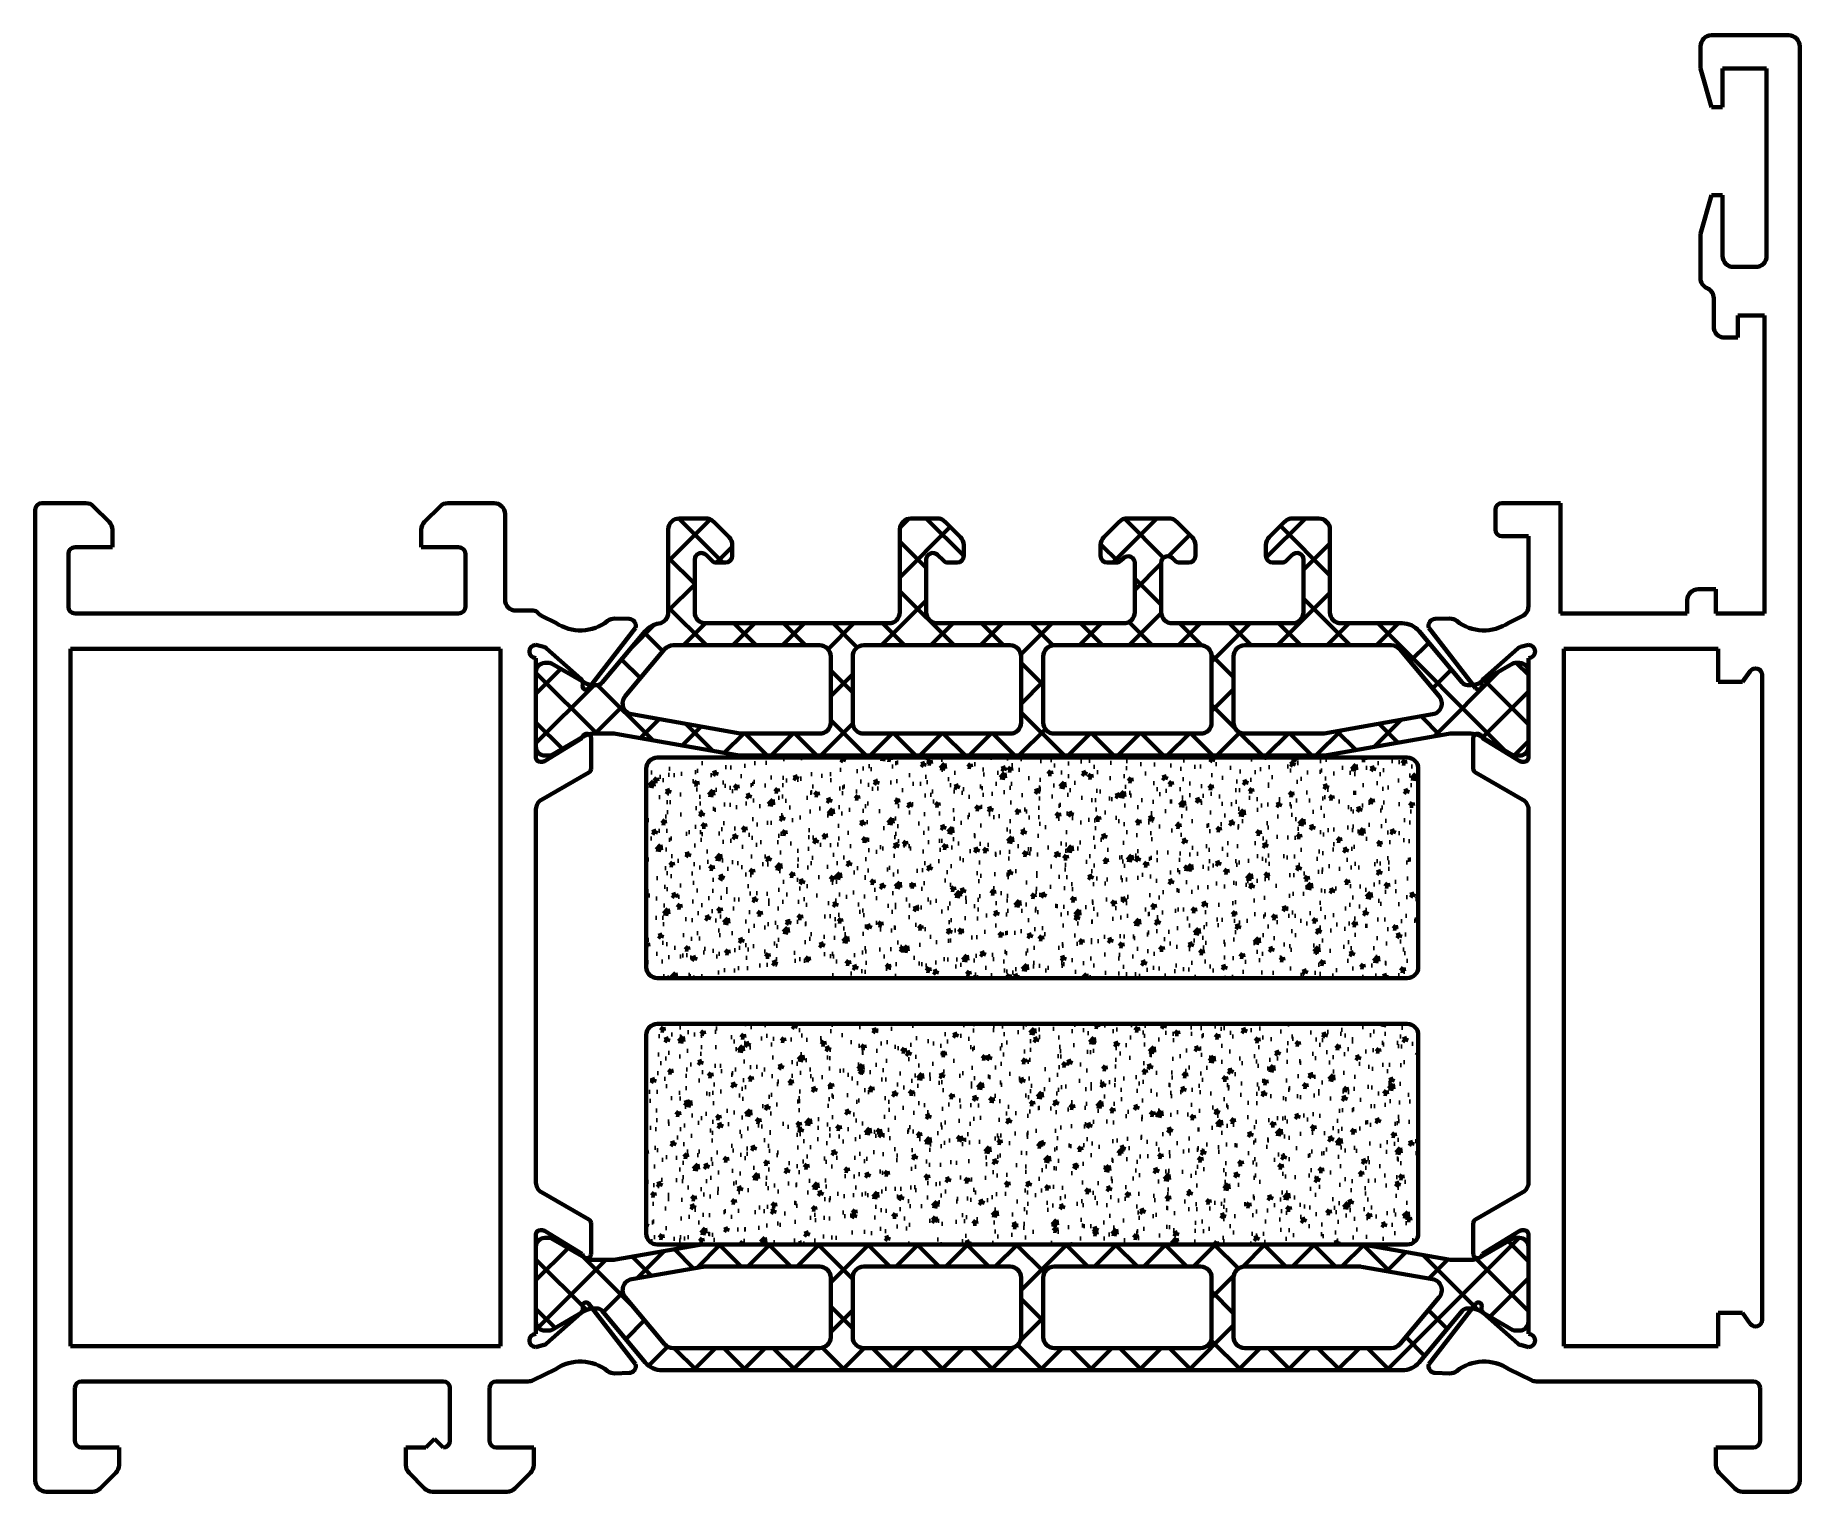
# Model space of a CAD drawing. Header units: millimetres. Extents: x 9.4 to 89.4, y 76.1 to 142.1.
import ezdxf

# ---------------------------------------------------------------- set-up
doc = ezdxf.new("R2010")
doc.units = ezdxf.units.MM
pattern_1 = [(50, (-378.5921, 157.8652), (1.8218467, -0.159391), [0.1905, -2.0955]), (355, (-378.5921, 157.8652), (-0.352434, 1.9105685), [0.1524, -1.676406]), (100.45144, (-378.4403, 157.852), (1.4694125, 1.7511775), [0.1619, -1.7809024]), (46.1842, (-378.5921, 158.3732), (2.71079, -0.420423), [0.28575, -3.14325]), (96.63556, (-378.3662, 158.3382), (2.374041, 2.474261), [0.24285, -2.671356]), (351.18415, (-378.5921, 158.3732), (2.374041, 2.474261), [0.2286, -2.514597]), (21, (-378.3381, 158.2462), (1.516144, -1.022652), [0.1905, -2.0955]), (326, (-378.3381, 158.2462), (0.61802, 1.84188), [0.1524, -1.6764]), (71.45144, (-378.2118, 158.161), (2.134164, 0.819228), [0.1619, -1.7808994]), (37.5, (-378.59214, 157.8652), (0.030886, 0.8455504), [0, -1.65608, 0, -1.7018, 0, -1.68275]), (7.5, (-378.5921, 157.8652), (0.6681966, 1.0018057), [0, -0.97028, 0, -1.61798, 0, -0.64135]), (327.5, (-379.15856, 157.8652), (1.355906, -0.0572874), [0, -0.635, 0, -1.9812, 0, -2.6289]), (317.5, (-379.4126, 157.8652), (1.4812918, 0.254265), [0, -0.8255, 0, -1.31572, 0, -1.8669])]

msp = doc.modelspace()

# ---------------------------------------------------------------- hatches: boundary and pattern name
at = {"lineweight": 100}
h = msp.add_hatch(dxfattribs=at)
h.set_pattern_fill('ANSI37', color=8, scale=0.5, style=0)
h.set_pattern_definition([(45, (-193.0827, 50.9995), (-1.122532, 1.122532), []), (135, (-193.0827, 50.9995), (-1.122532, -1.122532), [])])
h.paths.add_polyline_path([(35.073, 112.769, -0.223481), (34.842, 112.66), (34.679, 112.66, -0.131829), (34.279, 112.768), (32.778, 113.636, 0.240571), (32.596, 113.641, 0.50902), (32.073, 113.26), (32.073, 109.86, 0.50902), (32.596, 109.48, 0.253199), (32.786, 109.49), (34.279, 110.353, -0.131829), (34.679, 110.46), (35.621, 110.46), (41.12, 109.491, 0.043661), (41.467, 109.46), (67.678, 109.46, 0.043661), (68.025, 109.491), (73.524, 110.46), (74.466, 110.46, -0.131829), (74.867, 110.353), (76.368, 109.485, 0.240571), (76.55, 109.48, 0.50902), (77.073, 109.86), (77.073, 113.26, 0.50902), (76.55, 113.641, 0.253199), (76.36, 113.631), (74.867, 112.768, -0.131829), (74.466, 112.66), (74.303, 112.66, -0.21991), (74.075, 112.766), (72.114, 115.103, 0.221695), (71.348, 115.46), (68.573, 115.46, -0.414214), (68.073, 115.96), (68.073, 119.71, 0.414214), (67.573, 120.21), (66.38, 120.21, 0.198912), (66.026, 120.064), (65.319, 119.357, 0.198912), (65.173, 119.003), (65.173, 118.51, 0.414214), (65.473, 118.21), (65.887, 118.21, 0.198912), (66.099, 118.298), (66.361, 118.56, -0.668179), (66.873, 118.348), (66.873, 115.96, -0.414214), (66.373, 115.46), (60.923, 115.46, -0.414214), (60.423, 115.96), (60.423, 118.198, -0.668179), (60.935, 118.41), (61.046, 118.298, 0.198912), (61.258, 118.21), (61.673, 118.21, 0.414214), (61.973, 118.51), (61.973, 119.003, 0.198912), (61.826, 119.357), (61.119, 120.064, 0.198912), (60.766, 120.21), (58.88, 120.21, 0.198912), (58.526, 120.064), (57.819, 119.357, 0.198912), (57.673, 119.003), (57.673, 118.51, 0.414214), (57.973, 118.21), (58.387, 118.21, 0.277739), (58.664, 118.349, -0.765441), (59.223, 118.198), (59.223, 115.96, -0.414214), (58.723, 115.46), (50.273, 115.46, -0.414214), (49.773, 115.96), (49.773, 118.348, -0.668179), (50.285, 118.56), (50.546, 118.298, 0.198912), (50.758, 118.21), (51.173, 118.21, 0.414214), (51.473, 118.51), (51.473, 119.003, 0.198912), (51.326, 119.357), (50.619, 120.064, 0.198912), (50.266, 120.21), (49.073, 120.21, 0.414214), (48.573, 119.71), (48.573, 115.96, -0.414214), (48.073, 115.46), (39.773, 115.46, -0.414214), (39.273, 115.96), (39.273, 118.348, -0.668179), (39.785, 118.56), (40.046, 118.298, 0.198912), (40.258, 118.21), (40.673, 118.21, 0.414214), (40.973, 118.51), (40.973, 119.003, 0.198912), (40.826, 119.357), (40.119, 120.064, 0.198912), (39.766, 120.21), (38.573, 120.21, 0.414214), (38.073, 119.71), (38.073, 115.943, -0.370782), (37.648, 115.449, 0.182522), (37.032, 115.103)])
h.paths.add_polyline_path([(37.909, 114.282, -0.221695), (38.292, 114.46), (44.938, 114.46, -0.414214), (45.438, 113.96), (45.438, 110.96, -0.414214), (44.938, 110.46), (41.38, 110.46), (36.416, 111.336, -0.57735), (36.12, 112.149)], flags=16)
h.paths.add_polyline_path([(46.438, 113.96, -0.414214), (46.938, 114.46), (53.573, 114.46, -0.414214), (54.073, 113.96), (54.073, 110.96, -0.414214), (53.573, 110.46), (46.938, 110.46, -0.414214), (46.438, 110.96)], flags=16)
h.paths.add_polyline_path([(55.073, 113.96, -0.414214), (55.573, 114.46), (62.207, 114.46, -0.414214), (62.707, 113.96), (62.707, 110.96, -0.414214), (62.207, 110.46), (55.573, 110.46, -0.414214), (55.073, 110.96)], flags=16)
h.paths.add_polyline_path([(63.707, 113.96, -0.414214), (64.207, 114.46), (70.854, 114.46, -0.221695), (71.237, 114.282), (73.026, 112.149, -0.57735), (72.73, 111.336), (67.765, 110.46), (64.207, 110.46, -0.414214), (63.707, 110.96)], flags=16)
h = msp.add_hatch(dxfattribs=at)
h.set_pattern_fill('AR-CONC', color=8, scale=0.01, style=0)
h.set_pattern_definition(pattern_1)
edge = h.paths.add_edge_path()
edge.add_line((37.076, 99.875), (37.076, 108.875))
edge.add_arc((37.576, 108.875), 0.5, 90, 180, ccw=False)
edge.add_line((37.576, 109.375), (71.576, 109.375))
edge.add_arc((71.576, 108.875), 0.5, 0, 90, ccw=False)
edge.add_line((72.076, 108.875), (72.076, 99.875))
edge.add_arc((71.576, 99.875), 0.5, -90, 0, ccw=False)
edge.add_line((71.576, 99.375), (37.576, 99.375))
edge.add_arc((37.576, 99.875), 0.5, 180, 270, ccw=False)
h = msp.add_hatch(dxfattribs=at)
h.set_pattern_fill('AR-CONC', color=8, scale=0.01, style=0)
h.set_pattern_definition(pattern_1)
edge = h.paths.add_edge_path()
edge.add_line((37.076, 96.804), (37.076, 87.804))
edge.add_arc((37.576, 87.804), 0.5, 180, 270)
edge.add_line((37.576, 87.304), (71.576, 87.304))
edge.add_arc((71.576, 87.804), 0.5, 270, 360)
edge.add_line((72.076, 87.804), (72.076, 96.804))
edge.add_arc((71.576, 96.804), 0.5, 0, 90)
edge.add_line((71.576, 97.304), (37.576, 97.304))
edge.add_arc((37.576, 96.804), 0.5, 90, 180)
h = msp.add_hatch(dxfattribs=at)
h.set_pattern_fill('ANSI37', color=8, scale=0.5, style=0)
h.set_pattern_definition([(45, (-193.0827, 33.3995), (-1.122532, 1.122532), []), (135, (-193.0827, 33.3995), (-1.122532, -1.122532), [])])
edge = h.paths.add_edge_path(flags=16)
edge.add_line((64.207, 82.607), (70.854, 82.607))
edge.add_arc((70.854, 83.107), 0.5, 270, 320)
edge.add_line((71.237, 82.785), (73.026, 84.917))
edge.add_arc((72.643, 85.239), 0.5, 320, 440)
edge.add_line((72.73, 85.731), (69.51, 86.299))
edge.add_arc((69.423, 85.807), 0.5, 80, 90)
edge.add_line((69.423, 86.307), (64.207, 86.307))
edge.add_arc((64.207, 85.807), 0.5, 90, 180)
edge.add_line((63.707, 85.807), (63.707, 83.107))
edge.add_arc((64.207, 83.107), 0.5, 180, 270)
edge = h.paths.add_edge_path(flags=16)
edge.add_line((62.207, 86.307), (55.573, 86.307))
edge.add_arc((55.573, 85.807), 0.5, 90, 180)
edge.add_line((55.073, 85.807), (55.073, 83.107))
edge.add_arc((55.573, 83.107), 0.5, 180, 270)
edge.add_line((55.573, 82.607), (62.207, 82.607))
edge.add_arc((62.207, 83.107), 0.5, 270, 360)
edge.add_line((62.707, 83.107), (62.707, 85.807))
edge.add_arc((62.207, 85.807), 0.5, 360, 450)
edge = h.paths.add_edge_path(flags=16)
edge.add_line((53.573, 86.307), (46.938, 86.307))
edge.add_arc((46.938, 85.807), 0.5, 90, 180)
edge.add_line((46.438, 85.807), (46.438, 83.107))
edge.add_arc((46.938, 83.107), 0.5, 180, 270)
edge.add_line((46.938, 82.607), (53.573, 82.607))
edge.add_arc((53.573, 83.107), 0.5, 270, 360)
edge.add_line((54.073, 83.107), (54.073, 85.807))
edge.add_arc((53.573, 85.807), 0.5, 360, 450)
edge = h.paths.add_edge_path()
edge.add_line((54.573, 87.307), (39.766, 87.307))
edge.add_arc((39.766, 85.307), 2, 90, 100)
edge.add_line((39.419, 87.276), (35.69, 86.619))
edge.add_arc((35.551, 87.407), 0.8, 270, 280, ccw=False)
edge.add_line((35.551, 86.607), (34.679, 86.607))
edge.add_arc((34.679, 87.407), 0.8, 239.96029, 270, ccw=False)
edge.add_line((34.279, 86.714), (32.778, 87.582))
edge.add_arc((32.682, 87.407), 0.2, 61.32424, 90)
edge.add_line((32.682, 87.607), (32.473, 87.607))
edge.add_arc((32.473, 87.207), 0.4, 90, 180)
edge.add_line((32.073, 87.207), (32.073, 83.807))
edge.add_arc((32.473, 83.807), 0.4, 180, 270)
edge.add_line((32.473, 83.407), (32.682, 83.407))
edge.add_arc((32.682, 83.607), 0.2, 270, 298.67576)
edge.add_line((32.778, 83.431), (34.279, 84.299))
edge.add_arc((34.679, 83.607), 0.8, 90, 120.03971, ccw=False)
edge.add_line((34.679, 84.407), (34.842, 84.407))
edge.add_arc((34.842, 84.107), 0.3, 39.61, 90, ccw=False)
edge.add_line((35.073, 84.298), (37.032, 81.964))
edge.add_arc((37.798, 82.607), 1, 220, 270)
edge.add_line((37.798, 81.607), (54.573, 81.607))
edge.add_line((54.573, 81.607), (71.348, 81.607))
edge.add_arc((71.348, 82.607), 1, 270, 320)
edge.add_line((72.114, 81.964), (74.072, 84.298))
edge.add_arc((74.303, 84.107), 0.3, 90, 140.39, ccw=False)
edge.add_line((74.303, 84.407), (74.466, 84.407))
edge.add_arc((74.466, 83.607), 0.8, 59.96029, 90, ccw=False)
edge.add_line((74.867, 84.299), (76.368, 83.431))
edge.add_arc((76.464, 83.607), 0.2, 241.32424, 270)
edge.add_line((76.464, 83.407), (76.673, 83.407))
edge.add_arc((76.673, 83.807), 0.4, 270, 360)
edge.add_line((77.073, 83.807), (77.073, 87.207))
edge.add_arc((76.673, 87.207), 0.4, 360, 450)
edge.add_line((76.673, 87.607), (76.464, 87.607))
edge.add_arc((76.464, 87.407), 0.2, 90, 118.67576)
edge.add_line((76.368, 87.582), (74.867, 86.714))
edge.add_arc((74.466, 87.407), 0.8, 270, 300.03971, ccw=False)
edge.add_line((74.466, 86.607), (73.594, 86.607))
edge.add_arc((73.594, 87.407), 0.8, 260, 270, ccw=False)
edge.add_line((73.455, 86.619), (69.727, 87.276))
edge.add_arc((69.379, 85.307), 2, 80, 90)
edge.add_line((69.379, 87.307), (54.573, 87.307))
edge = h.paths.add_edge_path(flags=16)
edge.add_line((44.938, 86.307), (39.722, 86.307))
edge.add_arc((39.722, 85.807), 0.5, 90, 100)
edge.add_line((39.636, 86.299), (36.416, 85.731))
edge.add_arc((36.503, 85.239), 0.5, 100, 220)
edge.add_line((36.12, 84.917), (37.909, 82.785))
edge.add_arc((38.292, 83.107), 0.5, 220, 270)
edge.add_line((38.292, 82.607), (44.938, 82.607))
edge.add_arc((44.938, 83.107), 0.5, 270, 360)
edge.add_line((45.438, 83.107), (45.438, 85.807))
edge.add_arc((44.938, 85.807), 0.5, 0, 90)

# ---------------------------------------------------------------- linework, layer by layer
at = {"color": 7, "lineweight": 100}
for p, q in [((84.873, 141.605), (84.873, 140.605)), ((88.873, 142.105), (85.373, 142.105)), ((89.373, 76.604), (89.373, 141.605)), ((84.873, 140.605), (85.373, 138.855)), ((85.873, 138.855), (85.873, 140.605)), ((85.873, 140.605), (87.873, 140.605)), ((87.873, 140.605), (87.873, 132.105)), ((85.373, 138.855), (85.873, 138.855)), ((85.373, 134.855), (84.873, 133.105)), ((85.873, 134.855), (85.373, 134.855)), ((85.873, 132.105), (85.873, 134.855)), ((84.873, 133.105), (84.873, 131.105)), ((87.373, 131.605), (86.373, 131.605)), ((85.473, 130.189), (85.473, 128.904)), ((86.573, 128.404), (86.573, 129.404)), ((86.573, 129.404), (87.773, 129.404)), ((87.773, 129.404), (87.773, 115.904)), ((85.973, 128.404), (86.573, 128.404)), ((78.523, 120.905), (75.873, 120.905)), ((78.523, 115.904), (78.523, 120.905)), ((75.573, 120.605), (75.573, 119.705)), ((75.873, 119.405), (77.073, 119.405)), ((77.073, 119.405), (77.073, 116.23)), ((85.573, 117.004), (84.773, 117.004)), ((85.573, 115.904), (85.573, 117.004)), ((84.273, 116.504), (84.273, 115.904)), ((72.561, 115.26), (74.679, 112.523)), ((72.842, 115.654), (72.839, 115.654)), ((73.499, 115.672), (72.842, 115.654)), ((76.793, 115.781), (76.177, 115.479)), ((84.273, 115.904), (78.523, 115.904)), ((87.773, 115.904), (85.573, 115.904)), ((76.71, 114.385), (77.073, 114.482)), ((75.041, 112.948), (76.589, 114.32)), ((77.073, 113.882), (77.073, 109.382)), ((74.573, 110.255), (74.573, 108.871)), ((76.649, 109.226), (74.973, 110.248)), ((76.873, 109.182), (76.805, 109.182)), ((74.678, 108.695), (74.678, 108.694)), ((74.678, 108.694), (76.822, 107.465)), ((77.073, 107.031), (77.073, 90.108)), ((76.822, 89.674), (74.678, 88.444)), ((74.573, 88.268), (74.573, 86.884)), ((74.678, 88.444), (74.678, 88.444)), ((74.973, 86.89), (76.649, 87.913)), ((76.805, 87.957), (76.873, 87.957)), ((77.073, 87.757), (77.073, 83.257)), ((74.688, 84.627), (72.561, 81.879)), ((76.587, 82.82), (75.041, 84.189)), ((77.073, 82.657), (76.708, 82.755)), ((76.177, 81.659), (77.206, 81.155)), ((72.839, 81.485), (72.842, 81.485)), ((72.842, 81.485), (73.499, 81.466)), ((77.426, 81.104), (87.273, 81.104)), ((87.573, 80.804), (87.573, 78.404)), ((87.273, 78.104), (85.573, 78.104)), ((85.573, 78.104), (85.573, 77.311)), ((85.719, 76.957), (86.426, 76.25)), ((86.78, 76.104), (88.873, 76.104))]:
    msp.add_line(p, q, dxfattribs=at)
at = {"lineweight": 100}
for p, q in [((9.673, 120.904), (11.666, 120.904)), ((28.08, 120.904), (30.173, 120.904)), ((9.373, 76.604), (9.373, 120.604)), ((12.019, 120.757), (12.726, 120.05)), ((27.019, 120.05), (27.726, 120.757)), ((30.673, 120.404), (30.673, 116.534)), ((12.873, 119.697), (12.873, 118.904)), ((26.873, 118.904), (26.873, 119.697)), ((10.873, 118.604), (10.873, 116.204)), ((12.873, 118.904), (11.173, 118.904)), ((28.573, 118.904), (26.873, 118.904)), ((28.873, 116.204), (28.873, 118.604)), ((31.173, 116.034), (31.945, 116.034)), ((11.173, 115.904), (28.573, 115.904)), ((32.353, 115.781), (32.968, 115.479)), ((36.585, 115.259), (34.466, 112.522)), ((35.647, 115.672), (36.303, 115.653)), ((36.303, 115.653), (36.306, 115.653)), ((32.435, 114.384), (32.073, 114.482)), ((10.973, 82.704), (10.973, 114.304)), ((10.973, 114.304), (30.473, 114.304)), ((30.473, 114.304), (30.473, 82.704)), ((32.073, 113.882), (32.073, 109.382)), ((34.104, 112.947), (32.556, 114.319)), ((85.673, 114.305), (78.673, 114.305)), ((78.673, 114.305), (78.673, 82.704)), ((85.673, 112.805), (85.673, 114.305)), ((86.773, 112.805), (85.673, 112.805)), ((87.131, 113.293), (86.773, 112.805)), ((87.673, 83.893), (87.673, 113.116)), ((32.497, 109.225), (34.173, 110.248)), ((34.573, 110.254), (34.573, 108.87)), ((32.273, 109.182), (32.341, 109.182)), ((34.467, 108.694), (32.324, 107.464)), ((34.468, 108.694), (34.467, 108.694)), ((32.073, 107.03), (32.073, 90.107)), ((32.324, 89.674), (34.467, 88.444)), ((34.467, 88.444), (34.468, 88.443)), ((34.573, 88.267), (34.573, 86.884)), ((32.073, 87.756), (32.073, 83.256)), ((32.341, 87.956), (32.273, 87.956)), ((34.173, 86.89), (32.497, 87.912)), ((32.558, 82.819), (34.104, 84.189)), ((34.457, 84.627), (36.585, 81.878)), ((85.673, 82.704), (85.673, 84.204)), ((85.673, 84.204), (86.773, 84.204)), ((86.773, 84.204), (87.131, 83.715)), ((30.473, 82.704), (10.973, 82.704)), ((32.073, 82.656), (32.437, 82.754)), ((78.673, 82.704), (85.673, 82.704)), ((32.968, 81.659), (31.941, 81.155)), ((11.173, 80.804), (11.173, 78.404)), ((27.873, 81.104), (11.473, 81.104)), ((28.173, 78.404), (28.173, 80.804)), ((29.973, 80.804), (29.973, 78.404)), ((31.721, 81.104), (30.273, 81.104)), ((36.303, 81.484), (35.647, 81.466)), ((36.306, 81.484), (36.303, 81.484)), ((27.073, 78.104), (27.473, 78.504)), ((27.473, 78.504), (27.873, 78.104)), ((11.473, 78.104), (13.173, 78.104)), ((13.173, 78.104), (13.173, 77.311)), ((26.173, 77.311), (26.173, 78.104)), ((26.173, 78.104), (27.073, 78.104)), ((30.273, 78.104), (31.973, 78.104)), ((31.973, 78.104), (31.973, 77.311)), ((13.026, 76.957), (12.319, 76.25)), ((27.026, 76.25), (26.319, 76.957)), ((31.826, 76.957), (31.119, 76.25)), ((11.966, 76.104), (9.873, 76.104)), ((30.766, 76.104), (27.38, 76.104))]:
    msp.add_line(p, q, dxfattribs=at)
at = {"color": 8, "lineweight": 100}
for p, q in [((39.766, 120.21), (38.573, 120.21)), ((40.826, 119.357), (40.119, 120.064)), ((50.266, 120.21), (49.073, 120.21)), ((51.326, 119.357), (50.619, 120.064)), ((58.526, 120.064), (57.819, 119.357)), ((60.766, 120.21), (58.88, 120.21)), ((61.826, 119.357), (61.119, 120.064)), ((66.026, 120.064), (65.319, 119.357)), ((67.573, 120.21), (66.38, 120.21)), ((38.073, 119.71), (38.073, 115.943)), ((48.573, 119.71), (48.573, 115.96)), ((68.073, 115.96), (68.073, 119.71)), ((39.785, 118.56), (40.046, 118.298)), ((40.973, 118.51), (40.973, 119.003)), ((50.285, 118.56), (50.546, 118.298)), ((51.473, 118.51), (51.473, 119.003)), ((57.673, 119.003), (57.673, 118.51)), ((58.599, 118.298), (58.711, 118.41)), ((60.935, 118.41), (61.046, 118.298)), ((61.973, 118.51), (61.973, 119.003)), ((65.173, 119.003), (65.173, 118.51)), ((66.099, 118.298), (66.361, 118.56)), ((39.273, 115.96), (39.273, 118.348)), ((40.258, 118.21), (40.673, 118.21)), ((49.773, 115.96), (49.773, 118.348)), ((50.758, 118.21), (51.173, 118.21)), ((57.973, 118.21), (58.387, 118.21)), ((59.223, 118.198), (59.223, 115.96)), ((60.423, 115.96), (60.423, 118.198)), ((61.258, 118.21), (61.673, 118.21)), ((65.473, 118.21), (65.887, 118.21)), ((66.873, 118.348), (66.873, 115.96)), ((48.073, 115.46), (39.773, 115.46)), ((58.723, 115.46), (50.273, 115.46)), ((66.373, 115.46), (60.923, 115.46)), ((71.348, 115.46), (68.573, 115.46)), ((37.032, 115.103), (35.073, 112.769)), ((44.938, 114.46), (38.292, 114.46)), ((46.938, 114.46), (53.573, 114.46)), ((62.207, 114.46), (55.573, 114.46)), ((64.207, 114.46), (70.854, 114.46)), ((74.072, 112.769), (72.114, 115.103)), ((32.682, 113.66), (32.473, 113.66)), ((34.279, 112.768), (32.778, 113.636)), ((37.909, 114.282), (36.12, 112.149)), ((45.438, 110.96), (45.438, 113.96)), ((46.438, 110.96), (46.438, 113.96)), ((54.073, 113.96), (54.073, 110.96)), ((55.073, 113.96), (55.073, 110.96)), ((62.707, 110.96), (62.707, 113.96)), ((63.707, 110.96), (63.707, 113.96)), ((71.237, 114.282), (73.026, 112.149)), ((76.368, 113.636), (74.867, 112.768)), ((76.673, 113.66), (76.464, 113.66)), ((32.073, 113.26), (32.073, 109.86)), ((77.073, 109.86), (77.073, 113.26)), ((34.842, 112.66), (34.679, 112.66)), ((74.466, 112.66), (74.303, 112.66)), ((36.416, 111.336), (41.337, 110.468)), ((72.73, 111.336), (67.808, 110.468)), ((34.679, 110.46), (35.551, 110.46)), ((35.69, 110.448), (41.12, 109.491)), ((41.424, 110.46), (44.938, 110.46)), ((53.573, 110.46), (46.938, 110.46)), ((55.573, 110.46), (62.207, 110.46)), ((67.722, 110.46), (64.207, 110.46)), ((68.025, 109.491), (73.455, 110.448)), ((73.594, 110.46), (74.466, 110.46)), ((32.778, 109.485), (34.279, 110.353)), ((74.867, 110.353), (76.368, 109.485)), ((32.473, 109.46), (32.682, 109.46)), ((37.076, 99.875), (37.076, 108.875)), ((37.576, 109.375), (71.576, 109.375)), ((41.467, 109.46), (67.678, 109.46)), ((72.076, 108.875), (72.076, 99.875)), ((76.464, 109.46), (76.673, 109.46)), ((71.576, 99.375), (37.576, 99.375)), ((37.076, 96.804), (37.076, 87.804)), ((71.576, 97.304), (37.576, 97.304)), ((72.076, 87.804), (72.076, 96.804)), ((32.073, 87.207), (32.073, 83.807)), ((32.682, 87.607), (32.473, 87.607)), ((34.279, 86.714), (32.778, 87.582)), ((39.419, 87.276), (35.69, 86.619)), ((37.576, 87.304), (71.576, 87.304)), ((54.573, 87.307), (39.766, 87.307)), ((69.379, 87.307), (54.573, 87.307)), ((73.455, 86.619), (69.727, 87.276)), ((76.368, 87.582), (74.867, 86.714)), ((76.673, 87.607), (76.464, 87.607)), ((77.073, 83.807), (77.073, 87.207)), ((35.551, 86.607), (34.679, 86.607)), ((74.466, 86.607), (73.594, 86.607)), ((39.636, 86.299), (36.416, 85.731)), ((44.938, 86.307), (39.722, 86.307)), ((45.438, 83.107), (45.438, 85.807)), ((46.438, 85.807), (46.438, 83.107)), ((53.573, 86.307), (46.938, 86.307)), ((54.073, 83.107), (54.073, 85.807)), ((55.073, 85.807), (55.073, 83.107)), ((62.207, 86.307), (55.573, 86.307)), ((62.707, 83.107), (62.707, 85.807)), ((63.707, 85.807), (63.707, 83.107)), ((69.423, 86.307), (64.207, 86.307)), ((72.73, 85.731), (69.51, 86.299)), ((36.12, 84.917), (37.909, 82.785)), ((71.237, 82.785), (73.026, 84.917)), ((32.778, 83.431), (34.279, 84.299)), ((34.679, 84.407), (34.842, 84.407)), ((35.073, 84.298), (37.032, 81.964)), ((72.114, 81.964), (74.072, 84.298)), ((74.303, 84.407), (74.466, 84.407)), ((74.867, 84.299), (76.368, 83.431)), ((32.473, 83.407), (32.682, 83.407)), ((76.464, 83.407), (76.673, 83.407)), ((38.292, 82.607), (44.938, 82.607)), ((46.938, 82.607), (53.573, 82.607)), ((55.573, 82.607), (62.207, 82.607)), ((64.207, 82.607), (70.854, 82.607)), ((37.798, 81.607), (54.573, 81.607)), ((54.573, 81.607), (71.348, 81.607))]:
    msp.add_line(p, q, dxfattribs=at)
at = {"color": 7, "lineweight": 100}
for centre, radius, start, end in [((85.373, 141.605), 0.5, 90, 180), ((88.873, 141.605), 0.5, 360, 90), ((86.373, 132.105), 0.5, 180, 270), ((87.373, 132.105), 0.5, 270, 360), ((85.373, 131.105), 0.5, 180, 246.4225), ((84.973, 130.189), 0.5, 360, 66.4225), ((85.973, 128.904), 0.5, 180, 270), ((75.873, 120.605), 0.3, 90, 180), ((75.873, 119.705), 0.3, 180, 270), ((84.773, 116.504), 0.5, 90, 180), ((76.573, 116.23), 0.5, 296.12703, 0), ((72.845, 115.354), 0.3, 91.13398, 198.25142), ((73.513, 115.173), 0.5, 51.80577, 91.62375), ((75.059, 117.137), 2, 231.80577, 303.99705), ((77.073, 114.182), 0.3, 270, 90), ((76.788, 114.095), 0.3, 105.06356, 131.53851), ((75.24, 112.723), 0.3, 131.53851, 195.69277), ((74.807, 112.602), 0.15, 211.76621, 15.69277), ((74.773, 110.255), 0.2, 358.22637, 180), ((74.773, 108.871), 0.2, 180, 241.69453), ((76.805, 109.482), 0.3, 238.61987, 270), ((76.873, 109.382), 0.2, 270, 360), ((76.573, 107.031), 0.5, 0, 60.15312), ((76.573, 90.108), 0.5, 299.84688, 0), ((74.773, 88.268), 0.2, 118.30547, 180), ((76.805, 87.657), 0.3, 90, 121.38013), ((76.873, 87.757), 0.2, 0, 90), ((74.773, 86.884), 0.2, 180, 1.77363), ((74.807, 84.536), 0.15, 344.30723, 142.25392), ((75.24, 84.414), 0.3, 164.30723, 228.46149), ((77.073, 82.957), 0.3, 270, 90), ((76.786, 83.044), 0.3, 228.46149, 254.93644), ((72.845, 81.785), 0.3, 161.74858, 268.86602), ((75.059, 80.001), 2, 56.00295, 128.19423), ((73.513, 81.966), 0.5, 268.37625, 308.19423), ((77.426, 81.604), 0.5, 243.87297, 270), ((87.273, 80.804), 0.3, 0, 90), ((87.273, 78.404), 0.3, 270, 360), ((86.073, 77.311), 0.5, 180, 225), ((86.78, 76.604), 0.5, 225, 270), ((88.873, 76.604), 0.5, 270, 0)]:
    msp.add_arc(centre, radius, start, end, dxfattribs=at)
at = {"lineweight": 100}
for centre, radius, start, end in [((9.673, 120.604), 0.3, 90, 180), ((11.666, 120.404), 0.5, 45, 90), ((28.08, 120.404), 0.5, 90, 135), ((30.173, 120.404), 0.5, 0, 90), ((12.373, 119.697), 0.5, 360, 45), ((27.373, 119.697), 0.5, 135, 180), ((11.173, 118.604), 0.3, 90, 180), ((28.573, 118.604), 0.3, 360, 90), ((11.173, 116.204), 0.3, 180, 270), ((28.573, 116.204), 0.3, 270, 0), ((31.173, 116.534), 0.5, 180, 270), ((31.945, 115.734), 0.3, 38.31202, 90), ((32.573, 116.23), 0.5, 218.31202, 243.87297), ((34.087, 117.137), 2, 236.00295, 308.19423), ((35.633, 115.172), 0.5, 88.37625, 128.19423), ((36.3, 115.353), 0.3, 341.74858, 88.86602), ((32.073, 114.182), 0.3, 90, 270), ((32.357, 114.094), 0.3, 48.46149, 74.93644), ((33.905, 112.723), 0.3, 344.30723, 48.46149), ((87.373, 113.116), 0.3, 0, 143.74616), ((34.338, 112.601), 0.15, 164.30723, 328.23379), ((34.373, 110.254), 0.2, 0, 181.77363), ((32.273, 109.382), 0.2, 180, 270), ((32.341, 109.482), 0.3, 270, 301.38013), ((34.373, 108.87), 0.2, 298.30547, 360), ((32.573, 107.03), 0.5, 119.84688, 180), ((32.573, 90.107), 0.5, 180, 240.15312), ((34.373, 88.267), 0.2, 360, 61.69453), ((32.273, 87.756), 0.2, 90, 180), ((32.341, 87.656), 0.3, 58.61987, 90), ((34.373, 86.884), 0.2, 178.22637, 360), ((33.905, 84.413), 0.3, 311.53851, 15.69277), ((34.338, 84.535), 0.15, 37.74608, 195.69277), ((32.073, 82.956), 0.3, 90, 270), ((87.373, 83.893), 0.3, 216.25384, 360), ((32.359, 83.044), 0.3, 285.06356, 311.53851), ((34.087, 80.001), 2, 51.80577, 123.99705), ((36.3, 81.784), 0.3, 271.13398, 18.25142), ((11.473, 80.804), 0.3, 90, 180), ((27.873, 80.804), 0.3, 0, 90), ((30.273, 80.804), 0.3, 90, 180), ((31.721, 81.604), 0.5, 270, 296.12703), ((35.633, 81.965), 0.5, 231.80577, 271.62375), ((11.473, 78.404), 0.3, 180, 270), ((27.873, 78.404), 0.3, 270, 360), ((30.273, 78.404), 0.3, 180, 270), ((12.673, 77.311), 0.5, 315, 360), ((26.673, 77.311), 0.5, 180, 225), ((31.473, 77.311), 0.5, 315, 0), ((9.873, 76.604), 0.5, 180, 270), ((11.966, 76.604), 0.5, 270, 315), ((27.38, 76.604), 0.5, 225, 270), ((30.766, 76.604), 0.5, 270, 315)]:
    msp.add_arc(centre, radius, start, end, dxfattribs=at)
at = {"color": 8, "lineweight": 100}
for centre, radius, start, end in [((38.573, 119.71), 0.5, 90, 180), ((39.766, 119.71), 0.5, 45, 90), ((49.073, 119.71), 0.5, 90, 180), ((50.266, 119.71), 0.5, 45, 90), ((58.88, 119.71), 0.5, 90, 135), ((60.766, 119.71), 0.5, 45, 90), ((66.38, 119.71), 0.5, 90, 135), ((67.573, 119.71), 0.5, 360, 90), ((40.473, 119.003), 0.5, 360, 45), ((50.973, 119.003), 0.5, 0, 45), ((58.173, 119.003), 0.5, 135, 180), ((61.473, 119.003), 0.5, 0, 45), ((65.673, 119.003), 0.5, 135, 180), ((39.573, 118.348), 0.3, 45, 180), ((40.673, 118.51), 0.3, 270, 0), ((50.073, 118.348), 0.3, 45, 180), ((51.173, 118.51), 0.3, 270, 0), ((57.973, 118.51), 0.3, 180, 270), ((58.923, 118.198), 0.3, 0, 135), ((60.723, 118.198), 0.3, 45, 180), ((61.673, 118.51), 0.3, 270, 0), ((65.473, 118.51), 0.3, 180, 270), ((66.573, 118.348), 0.3, 360, 135), ((40.258, 118.51), 0.3, 225, 270), ((50.758, 118.51), 0.3, 225, 270), ((58.387, 118.51), 0.3, 270, 315), ((61.258, 118.51), 0.3, 225, 270), ((65.887, 118.51), 0.3, 270, 315), ((37.798, 114.46), 1, 98.62445, 140), ((37.573, 115.943), 0.5, 278.62445, 0), ((39.773, 115.96), 0.5, 180, 270), ((48.073, 115.96), 0.5, 270, 0), ((50.273, 115.96), 0.5, 180, 270), ((58.723, 115.96), 0.5, 270, 0), ((60.923, 115.96), 0.5, 180, 270), ((66.373, 115.96), 0.5, 270, 0), ((68.573, 115.96), 0.5, 180, 270), ((71.348, 114.46), 1, 40, 90), ((38.292, 113.96), 0.5, 90, 140), ((44.938, 113.96), 0.5, 0, 90), ((46.938, 113.96), 0.5, 90, 180), ((53.573, 113.96), 0.5, 0, 90), ((55.573, 113.96), 0.5, 90, 180), ((62.207, 113.96), 0.5, 0, 90), ((64.207, 113.96), 0.5, 90, 180), ((70.854, 113.96), 0.5, 40, 90), ((32.473, 113.26), 0.4, 90, 180), ((32.682, 113.46), 0.2, 61.32424, 90), ((76.464, 113.46), 0.2, 90, 118.67576), ((76.673, 113.26), 0.4, 360, 90), ((34.679, 113.46), 0.8, 239.96029, 270), ((34.842, 112.96), 0.3, 270, 320.39), ((36.503, 111.828), 0.5, 140, 260), ((72.643, 111.828), 0.5, 280, 40), ((74.303, 112.96), 0.3, 219.61, 270), ((74.466, 113.46), 0.8, 270, 300.03971), ((34.679, 109.66), 0.8, 90, 120.03971), ((35.551, 109.66), 0.8, 80, 90), ((41.424, 110.96), 0.5, 260, 270), ((44.938, 110.96), 0.5, 270, 0), ((46.938, 110.96), 0.5, 180, 270), ((53.573, 110.96), 0.5, 270, 360), ((55.573, 110.96), 0.5, 180, 270), ((62.207, 110.96), 0.5, 270, 0), ((64.207, 110.96), 0.5, 180, 270), ((67.722, 110.96), 0.5, 270, 280), ((73.594, 109.66), 0.8, 90, 100), ((74.466, 109.66), 0.8, 59.96029, 90), ((32.473, 109.86), 0.4, 180, 270), ((76.673, 109.86), 0.4, 270, 360), ((32.682, 109.66), 0.2, 270, 298.67576), ((37.576, 108.875), 0.5, 90, 180), ((41.467, 111.46), 2, 260, 270), ((67.678, 111.46), 2, 270, 280), ((71.576, 108.875), 0.5, 360, 90), ((76.464, 109.66), 0.2, 241.32424, 270), ((37.576, 99.875), 0.5, 180, 270), ((71.576, 99.875), 0.5, 270, 0), ((37.576, 96.804), 0.5, 90, 180), ((71.576, 96.804), 0.5, 0, 90), ((32.473, 87.207), 0.4, 90, 180), ((32.682, 87.407), 0.2, 61.32424, 90), ((37.576, 87.804), 0.5, 180, 270), ((39.766, 85.307), 2, 90, 100), ((69.379, 85.307), 2, 80, 90), ((71.576, 87.804), 0.5, 270, 0), ((76.464, 87.407), 0.2, 90, 118.67576), ((76.673, 87.207), 0.4, 360, 90), ((34.679, 87.407), 0.8, 239.96029, 270), ((35.551, 87.407), 0.8, 270, 280), ((73.594, 87.407), 0.8, 260, 270), ((74.466, 87.407), 0.8, 270, 300.03971), ((36.503, 85.239), 0.5, 100, 220), ((39.722, 85.807), 0.5, 90, 100), ((44.938, 85.807), 0.5, 0, 90), ((46.938, 85.807), 0.5, 90, 180), ((53.573, 85.807), 0.5, 360, 90), ((55.573, 85.807), 0.5, 90, 180), ((62.207, 85.807), 0.5, 360, 90), ((64.207, 85.807), 0.5, 90, 180), ((69.423, 85.807), 0.5, 80, 90), ((72.643, 85.239), 0.5, 320, 80), ((34.679, 83.607), 0.8, 90, 120.03971), ((34.842, 84.107), 0.3, 39.61, 90), ((74.303, 84.107), 0.3, 90, 140.39), ((74.466, 83.607), 0.8, 59.96029, 90), ((32.473, 83.807), 0.4, 180, 270), ((32.682, 83.607), 0.2, 270, 298.67576), ((76.464, 83.607), 0.2, 241.32424, 270), ((76.673, 83.807), 0.4, 270, 360), ((38.292, 83.107), 0.5, 220, 270), ((44.938, 83.107), 0.5, 270, 0), ((46.938, 83.107), 0.5, 180, 270), ((53.573, 83.107), 0.5, 270, 360), ((55.573, 83.107), 0.5, 180, 270), ((62.207, 83.107), 0.5, 270, 360), ((64.207, 83.107), 0.5, 180, 270), ((70.854, 83.107), 0.5, 270, 320), ((37.798, 82.607), 1, 220, 270), ((71.348, 82.607), 1, 270, 320)]:
    msp.add_arc(centre, radius, start, end, dxfattribs=at)

doc.saveas('drawing.dxf')
